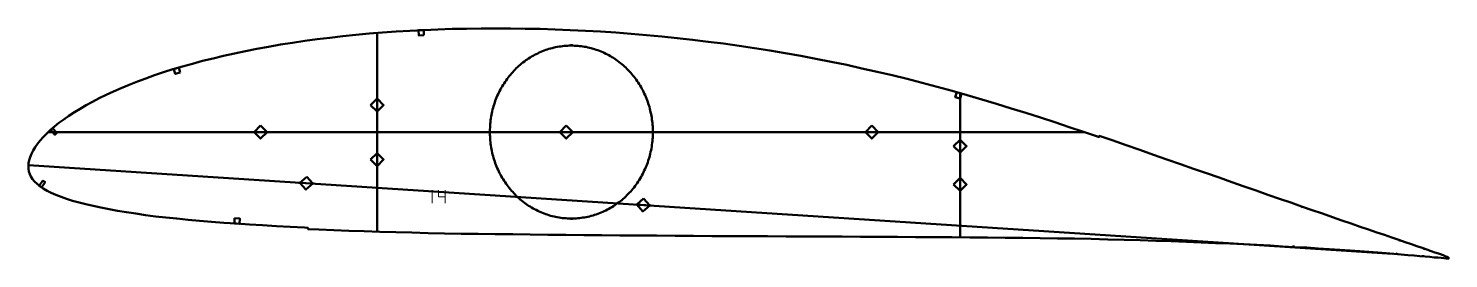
# Model space of a CAD drawing. Header units: metres. Extents: x 9 to 1105, y 102 to 280.
import ezdxf

# ---------------------------------------------------------------- set-up
doc = ezdxf.new("R2010")
doc.units = ezdxf.units.M
doc.layers.add('Layer', color=1, linetype='Continuous', lineweight=50)
doc.layers.add('NumLabel', color=1, linetype='Continuous', lineweight=15)

msp = doc.modelspace()

# ---------------------------------------------------------------- linework, layer by layer
at = {"layer": 'Layer', "color": 7}
for p, q in [((278, 123.1), (278, 276.5)), ((278, 214.8), (278, 226.8)), ((728, 118.6), (728, 230.1)), ((24.3, 200), (823.7, 200)), ((182.1, 200), (194.1, 200)), ((418, 200), (430, 200)), ((653.9, 200), (665.9, 200)), ((728, 183.1), (728, 195.1)), ((278, 172.7), (278, 184.7)), ((9, 174.5), (1061.9, 106)), ((728, 153.6), (728, 165.6)), ((217.5, 160.9), (229.5, 160.2)), ((477.5, 144), (489.5, 143.3))]:
    msp.add_line(p, q, dxfattribs=at)
at = {"layer": 'Layer'}
for p, q in [((428, 266.8), (428, 267.8)), ((365.1, 200), (364.1, 200)), ((490.9, 200), (491.9, 200)), ((991.8, 142.5), (991.4, 141.6)), ((428, 133.2), (428, 132.2)), ((985.5, 112.3), (985.4, 111.3)), ((1067.4, 116.5), (1067.1, 115.5)), ((1086.3, 110), (1086, 109)), ((1065.3, 106.8), (1065.2, 105.8)), ((1085.2, 105), (1085.2, 104))]:
    msp.add_line(p, q, dxfattribs=at)
for points in [[(1104.9, 103.3), (1104.6, 103.4), (1104, 103.6), (1102.9, 104), (1101.4, 104.6), (1099.5, 105.3), (1097.3, 106.1), (1094.6, 107), (1091.7, 108.1), (1088.4, 109.2), (1084.7, 110.5), (1080.7, 111.9), (1076.4, 113.4), (1071.7, 115), (1066.7, 116.7), (1061.3, 118.6), (1055.7, 120.5), (1049.7, 122.5), (1043.4, 124.7), (1036.8, 126.9), (1030, 129.3), (1022.8, 131.8), (1015.4, 134.3), (1007.7, 137), (999.8, 139.7), (991.6, 142.6), (983.2, 145.5), (974.5, 148.5), (965.6, 151.6), (956.5, 154.8), (947.2, 158), (937.8, 161.4), (928.1, 164.8), (918.2, 168.2), (908.2, 171.7), (898.1, 175.3), (887.7, 178.9), (877.3, 182.5), (866.7, 186.2), (856.1, 189.9), (845.3, 193.7), (835.5, 197), (835.2, 196.1), (834.1, 196.5), (823.2, 200.2), (812.2, 203.9), (801.1, 207.6), (790, 211.2), (778.8, 214.8), (767.5, 218.3), (756.2, 221.8), (744.8, 225.2), (733.4, 228.5), (721.9, 231.8), (710.4, 235), (698.8, 238), (687.3, 241), (675.7, 243.9), (664, 246.6), (652.2, 249.2), (640.5, 251.8), (628.6, 254.2), (616.8, 256.6), (605, 258.8), (593.1, 260.9), (581.2, 262.9), (569.3, 264.8), (557.4, 266.6), (545.5, 268.3), (533.6, 269.8), (521.6, 271.3), (509.7, 272.6), (497.8, 273.8), (486, 274.9), (474.1, 275.9), (462.3, 276.8), (450.5, 277.6), (438.8, 278.2), (427.1, 278.8), (415.4, 279.2), (403.8, 279.6), (392.3, 279.8), (380.9, 280), (369.5, 280.1), (358.3, 280), (347.1, 279.8), (336, 279.6), (325, 279.2), (314.1, 278.8), (303.4, 278.3), (292.8, 277.6), (282.3, 276.8), (272, 276), (261.7, 275), (251.6, 274), (241.6, 272.9), (231.9, 271.7), (222.3, 270.4), (212.8, 269), (203.4, 267.5), (194.3, 265.9), (185.3, 264.3), (176.6, 262.6), (168, 260.8), (159.6, 258.9), (151.4, 256.9), (143.3, 254.9), (135.5, 252.8), (127.9, 250.7), (120.5, 248.5), (113.3, 246.2), (106.3, 243.9), (99.6, 241.4), (93, 239), (86.7, 236.5), (80.5, 233.9), (74.7, 231.4), (69, 228.7), (63.6, 226.1), (58.4, 223.4), (53.5, 220.8), (48.8, 218), (44.4, 215.3), (40.2, 212.6), (36.2, 209.8), (32.5, 207.1), (29.1, 204.3), (26, 201.6), (23.1, 198.8), (20.4, 196.1), (18, 193.4), (15.9, 190.8), (14.1, 188.3), (12.6, 185.7), (11.3, 183.2), (10.3, 180.7), (9.6, 178.3), (9.1, 176), (8.9, 173.6), (9, 171.6), (9.3, 169.5), (9.9, 167.5), (10.8, 165.6), (12.1, 163.7), (13.7, 161.7), (15.6, 159.9), (17.8, 158.1), (20.4, 156.3), (23.3, 154.6), (26.6, 153), (30.1, 151.4), (34.1, 149.9), (38.4, 148.4), (43, 147), (48, 145.6), (53.3, 144.2), (59, 142.9), (64.9, 141.6), (71.2, 140.4), (77.7, 139.2), (84.6, 138.1), (91.8, 137), (99.2, 135.9), (107, 134.9), (115.1, 134), (123.4, 133.1), (132.1, 132.3), (141, 131.5), (150.2, 130.7), (159.7, 130), (169.5, 129.3), (179.5, 128.6), (189.7, 128), (200.3, 127.4), (211, 126.8), (222, 126.3), (224.8, 126.1), (224.7, 125.1), (233.2, 124.8), (244.6, 124.3), (256.3, 123.8), (268.1, 123.4), (280.2, 123), (292.4, 122.6), (304.8, 122.3), (317.4, 122), (330.1, 121.7), (343, 121.5), (356.1, 121.3), (369.3, 121.1), (382.7, 121), (396.2, 120.8), (409.9, 120.7), (423.6, 120.5), (437.5, 120.4), (451.4, 120.3), (465.4, 120.2), (479.6, 120.1), (493.8, 120), (508, 119.8), (522.2, 119.8), (536.5, 119.7), (550.9, 119.6), (565.2, 119.5), (579.5, 119.5), (593.9, 119.4), (608.3, 119.4), (622.6, 119.3), (637, 119.2), (651.2, 119.1), (665.5, 119.1), (679.6, 119), (693.7, 118.8), (707.7, 118.7), (721.6, 118.7), (735.5, 118.6), (749.2, 118.5), (762.9, 118.4), (776.4, 118.3), (789.8, 118.1), (803.1, 117.9), (816.3, 117.7), (829.3, 117.4), (842, 117.1), (854.6, 116.8), (867, 116.4), (879.1, 116), (891, 115.6), (902.7, 115.1), (914.1, 114.7), (925.3, 114.2), (936.2, 113.8), (946.8, 113.3), (957.2, 112.8), (967.3, 112.3), (977, 111.7), (986.5, 111.2), (995.7, 110.7), (1004.5, 110.1), (1013, 109.6), (1021.2, 109.1), (1029, 108.5), (1036.5, 108), (1043.6, 107.5), (1050.4, 107), (1056.8, 106.5), (1062.8, 106), (1068.4, 105.5), (1073.6, 105), (1078.5, 104.6), (1082.9, 104.2), (1087, 103.9), (1090.7, 103.5), (1094, 103.2), (1096.8, 103), (1099.3, 102.8), (1101.3, 102.6), (1102.9, 102.4), (1104.1, 102.3), (1104.8, 102.3), (1105.1, 102.2)], [(490.9, 200), (490.9, 201.4), (490.9, 202.8), (490.8, 204.2), (490.7, 205.6), (490.6, 207), (490.4, 208.4), (490.2, 209.8), (490, 211.2), (489.8, 212.6), (489.5, 213.9), (489.2, 215.3), (488.9, 216.7), (488.6, 218), (488.2, 219.4), (487.8, 220.7), (487.4, 222), (486.9, 223.4), (486.5, 224.7), (486, 226), (485.4, 227.2), (484.9, 228.5), (484.3, 229.8), (483.7, 231), (483.1, 232.3), (482.4, 233.5), (481.8, 234.7), (481.1, 235.9), (480.3, 237.1), (479.6, 238.2), (478.8, 239.4), (478, 240.5), (477.2, 241.6), (476.4, 242.7), (475.5, 243.8), (474.7, 244.8), (473.8, 245.8), (472.8, 246.8), (471.9, 247.8), (470.9, 248.8), (470, 249.8), (469, 250.7), (468, 251.6), (466.9, 252.5), (465.9, 253.3), (464.8, 254.1), (463.7, 255), (462.6, 255.7), (461.5, 256.5), (460.4, 257.2), (459.3, 257.9), (458.1, 258.6), (456.9, 259.3), (455.8, 259.9), (454.6, 260.5), (453.4, 261.1), (452.2, 261.7), (450.9, 262.2), (449.7, 262.7), (448.4, 263.2), (447.2, 263.6), (445.9, 264), (444.7, 264.4), (443.4, 264.8), (442.1, 265.1), (440.8, 265.4), (439.5, 265.7), (438.2, 265.9), (436.9, 266.1), (435.6, 266.3), (434.3, 266.4), (433, 266.6), (431.6, 266.7), (430.3, 266.7), (429, 266.8), (427.7, 266.8), (426.3, 266.8), (425, 266.7), (423.7, 266.6), (422.4, 266.5), (421.1, 266.4), (419.8, 266.2), (418.5, 266), (417.1, 265.8), (415.8, 265.5), (414.6, 265.2), (413.3, 264.9), (412, 264.6), (410.7, 264.2), (409.4, 263.8), (408.2, 263.4), (406.9, 262.9), (405.7, 262.4), (404.5, 261.9), (403.2, 261.4), (402, 260.8), (400.8, 260.2), (399.6, 259.6), (398.5, 259), (397.3, 258.3), (396.2, 257.6), (395, 256.9), (393.9, 256.1), (392.8, 255.4), (391.7, 254.6), (390.6, 253.7), (389.6, 252.9), (388.6, 252), (387.5, 251.1), (386.5, 250.2), (385.5, 249.3), (384.6, 248.3), (383.6, 247.3), (382.7, 246.3), (381.8, 245.3), (380.9, 244.3), (380, 243.2), (379.2, 242.1), (378.4, 241), (377.6, 239.9), (376.8, 238.8), (376, 237.6), (375.3, 236.5), (374.6, 235.3), (373.9, 234.1), (373.2, 232.9), (372.6, 231.7), (372, 230.4), (371.4, 229.2), (370.8, 227.9), (370.3, 226.6), (369.8, 225.3), (369.3, 224), (368.8, 222.7), (368.4, 221.4), (368, 220), (367.6, 218.7), (367.2, 217.3), (366.9, 216), (366.6, 214.6), (366.3, 213.2), (366.1, 211.9), (365.9, 210.5), (365.7, 209.1), (365.5, 207.7), (365.4, 206.3), (365.3, 204.9), (365.2, 203.5), (365.1, 202.1), (365.1, 200.7), (365.1, 199.3), (365.1, 197.9), (365.2, 196.5), (365.3, 195.1), (365.4, 193.7), (365.5, 192.3), (365.7, 190.9), (365.9, 189.5), (366.1, 188.1), (366.3, 186.8), (366.6, 185.4), (366.9, 184), (367.2, 182.7), (367.6, 181.3), (368, 180), (368.4, 178.6), (368.8, 177.3), (369.3, 176), (369.8, 174.7), (370.3, 173.4), (370.8, 172.1), (371.4, 170.8), (372, 169.6), (372.6, 168.3), (373.2, 167.1), (373.9, 165.9), (374.6, 164.7), (375.3, 163.5), (376, 162.4), (376.8, 161.2), (377.6, 160.1), (378.4, 159), (379.2, 157.9), (380, 156.8), (380.9, 155.7), (381.8, 154.7), (382.7, 153.7), (383.6, 152.7), (384.6, 151.7), (385.5, 150.7), (386.5, 149.8), (387.5, 148.9), (388.6, 148), (389.6, 147.1), (390.6, 146.3), (391.7, 145.4), (392.8, 144.6), (393.9, 143.9), (395, 143.1), (396.2, 142.4), (397.3, 141.7), (398.5, 141), (399.6, 140.4), (400.8, 139.8), (402, 139.2), (403.2, 138.6), (404.5, 138.1), (405.7, 137.6), (406.9, 137.1), (408.2, 136.6), (409.4, 136.2), (410.7, 135.8), (412, 135.4), (413.3, 135.1), (414.6, 134.8), (415.8, 134.5), (417.1, 134.2), (418.5, 134), (419.8, 133.8), (421.1, 133.6), (422.4, 133.5), (423.7, 133.4), (425, 133.3), (426.3, 133.2), (427.7, 133.2), (429, 133.2), (430.3, 133.3), (431.6, 133.3), (433, 133.4), (434.3, 133.6), (435.6, 133.7), (436.9, 133.9), (438.2, 134.1), (439.5, 134.3), (440.8, 134.6), (442.1, 134.9), (443.4, 135.2), (444.7, 135.6), (445.9, 136), (447.2, 136.4), (448.4, 136.8), (449.7, 137.3), (450.9, 137.8), (452.2, 138.3), (453.4, 138.9), (454.6, 139.5), (455.8, 140.1), (456.9, 140.7), (458.1, 141.4), (459.3, 142.1), (460.4, 142.8), (461.5, 143.5), (462.6, 144.3), (463.7, 145), (464.8, 145.9), (465.9, 146.7), (466.9, 147.5), (468, 148.4), (469, 149.3), (470, 150.2), (470.9, 151.2), (471.9, 152.2), (472.8, 153.2), (473.8, 154.2), (474.7, 155.2), (475.5, 156.2), (476.4, 157.3), (477.2, 158.4), (478, 159.5), (478.8, 160.6), (479.6, 161.8), (480.3, 162.9), (481.1, 164.1), (481.8, 165.3), (482.4, 166.5), (483.1, 167.7), (483.7, 169), (484.3, 170.2), (484.9, 171.5), (485.4, 172.8), (486, 174), (486.5, 175.3), (486.9, 176.6), (487.4, 178), (487.8, 179.3), (488.2, 180.6), (488.6, 182), (488.9, 183.3), (489.2, 184.7), (489.5, 186.1), (489.8, 187.4), (490, 188.8), (490.2, 190.2), (490.4, 191.6), (490.6, 193), (490.7, 194.4), (490.8, 195.8), (490.9, 197.2), (490.9, 198.6), (490.9, 200)]]:
    msp.add_lwpolyline(points, close=True, dxfattribs=at)
for points in [[(314.2, 274.8), (310.2, 274.6), (310, 278.6), (314, 278.8), (314.2, 274.8)], [(126.1, 246), (122.3, 244.9), (121.2, 248.7), (125, 249.9), (126.1, 246)], [(728.1, 225.9), (724.3, 227), (725.4, 230.8), (729.2, 229.7), (728.1, 225.9)], [(273, 220.8), (278, 225.8), (283, 220.8), (278, 215.8), (273, 220.8)], [(30.9, 199.3), (29.4, 197.9), (26.1, 201.7), (27.6, 203), (30.9, 199.3)], [(188.1, 205), (193.1, 200), (188.1, 195), (183.1, 200), (188.1, 205)], [(424, 205), (429, 200), (424, 195), (419, 200), (424, 205)], [(659.9, 205), (664.9, 200), (659.9, 195), (654.9, 200), (659.9, 205)], [(723, 189.1), (728, 194.1), (733, 189.1), (728, 184.1), (723, 189.1)], [(273, 178.7), (278, 183.7), (283, 178.7), (278, 173.7), (273, 178.7)], [(223.8, 165.5), (228.5, 160.2), (223.1, 155.6), (218.5, 160.9), (223.8, 165.5)], [(723, 159.6), (728, 164.6), (733, 159.6), (728, 154.6), (723, 159.6)], [(20.1, 162.6), (21.8, 161.4), (19, 157.3), (17.3, 158.4), (20.1, 162.6)], [(483.8, 148.6), (488.5, 143.3), (483.1, 138.7), (478.5, 144), (483.8, 148.6)], [(168.1, 133.4), (172.1, 133.1), (171.9, 129.1), (167.9, 129.4), (168.1, 133.4)]]:
    msp.add_lwpolyline(points, dxfattribs=at)
at = {"layer": 'NumLabel', "color": 1}
for points in [[(320.5, 155), (320.5, 145)], [(325.5, 155), (325.5, 150), (330.5, 150), (330.5, 155), (330.5, 145)]]:
    msp.add_lwpolyline(points, dxfattribs=at)

doc.saveas('drawing.dxf')
